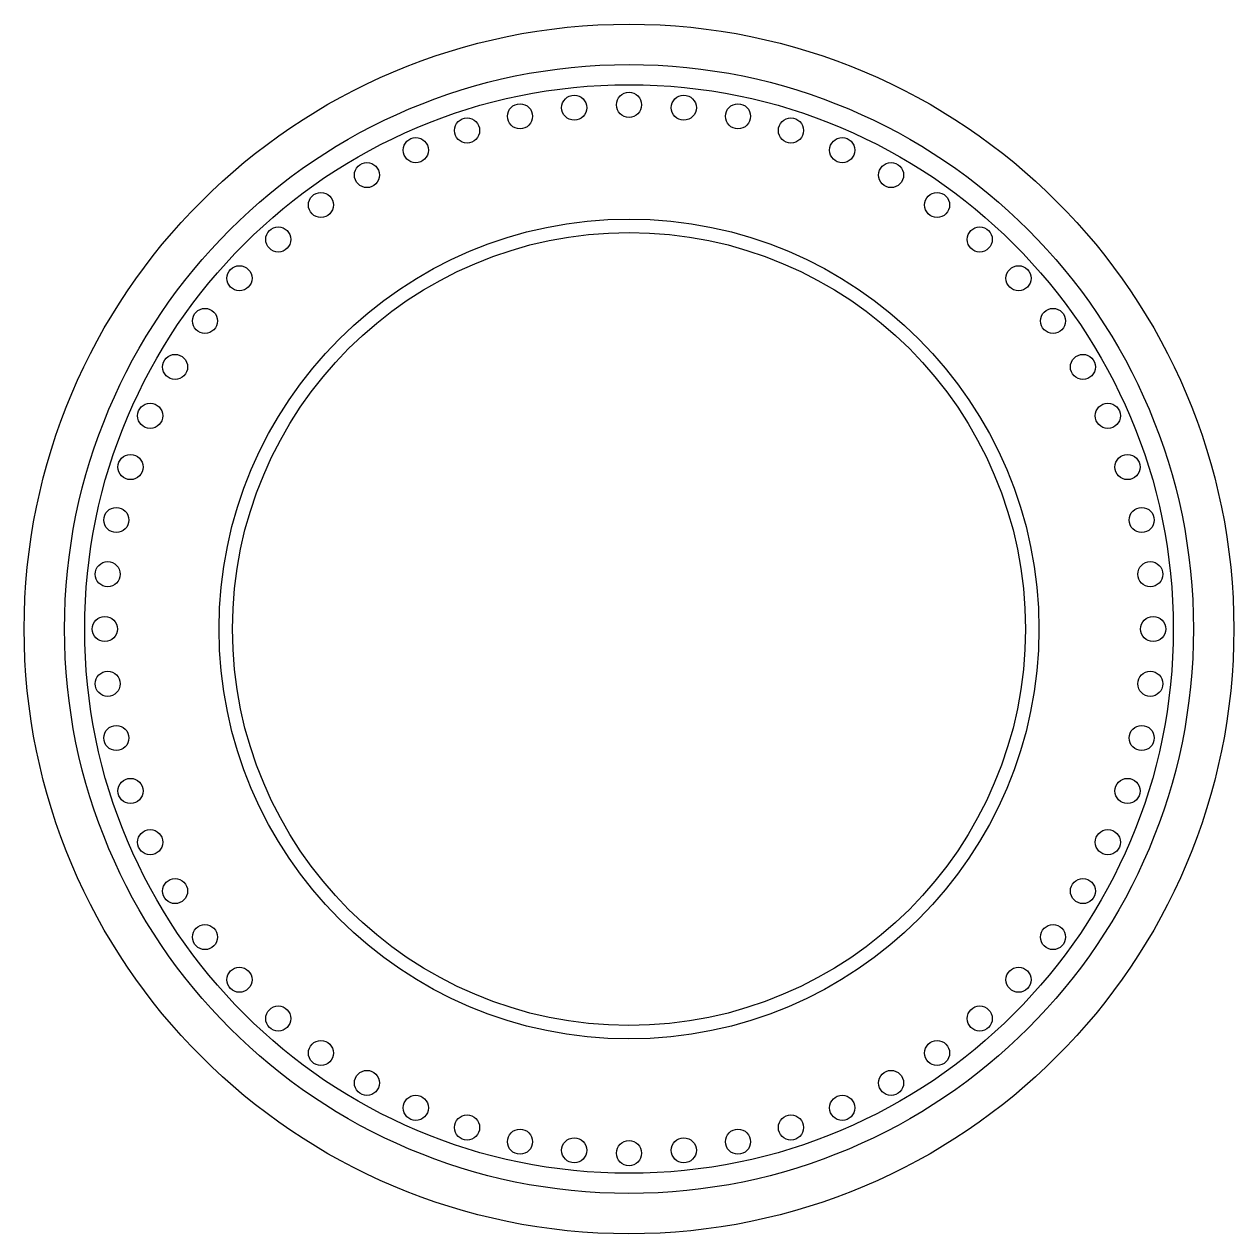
# Model space of a CAD drawing. Header units: metres. Extents: x -13.5 to 13.5, y -13.5 to 13.5.
import ezdxf

# ---------------------------------------------------------------- set-up
doc = ezdxf.new("R2010")
doc.units = ezdxf.units.M
for name, color, linetype in [('00_RIM', 7, 'Continuous'), ('01_BEADS', 5, 'Continuous'), ('02_GROOVE', 4, 'Continuous')]:
    doc.layers.add(name, color=color, linetype=linetype)

msp = doc.modelspace()

# ---------------------------------------------------------------- linework, layer by layer
at = {"layer": '00_RIM'}
for radius in [13.5, 12.6, 12.15]:
    msp.add_circle((0, 0), radius, dxfattribs=at)
at = {"layer": '01_BEADS'}
for centre in [(-1.223, 11.636), (0, 11.7), (1.223, 11.636), (-2.433, 11.444), (2.433, 11.444), (-3.615, 11.127), (3.615, 11.127), (-4.759, 10.688), (4.759, 10.688), (-5.85, 10.132), (5.85, 10.132), (-6.877, 9.465), (6.877, 9.465), (-7.829, 8.695), (7.829, 8.695), (-8.695, 7.829), (8.695, 7.829), (-9.465, 6.877), (9.465, 6.877), (-10.132, 5.85), (10.132, 5.85), (-10.688, 4.759), (10.688, 4.759), (-11.127, 3.615), (11.127, 3.615), (-11.444, 2.433), (11.444, 2.433), (-11.636, 1.223), (11.636, 1.223), (-11.7, 0), (11.7, 0), (-11.636, -1.223), (11.636, -1.223), (-11.444, -2.433), (11.444, -2.433), (-11.127, -3.615), (11.127, -3.615), (-10.688, -4.759), (10.688, -4.759), (-10.132, -5.85), (10.132, -5.85), (-9.465, -6.877), (9.465, -6.877), (-8.695, -7.829), (8.695, -7.829), (-7.829, -8.695), (7.829, -8.695), (-6.877, -9.465), (6.877, -9.465), (-5.85, -10.132), (5.85, -10.132), (-4.759, -10.688), (4.759, -10.688), (-3.615, -11.127), (3.615, -11.127), (-2.433, -11.444), (2.433, -11.444), (-1.223, -11.636), (0, -11.7), (1.223, -11.636)]:
    msp.add_circle(centre, 0.28, dxfattribs=at)
at = {"layer": '02_GROOVE'}
for radius in [9.15, 8.85]:
    msp.add_circle((0, 0), radius, dxfattribs=at)

doc.saveas('drawing.dxf')
